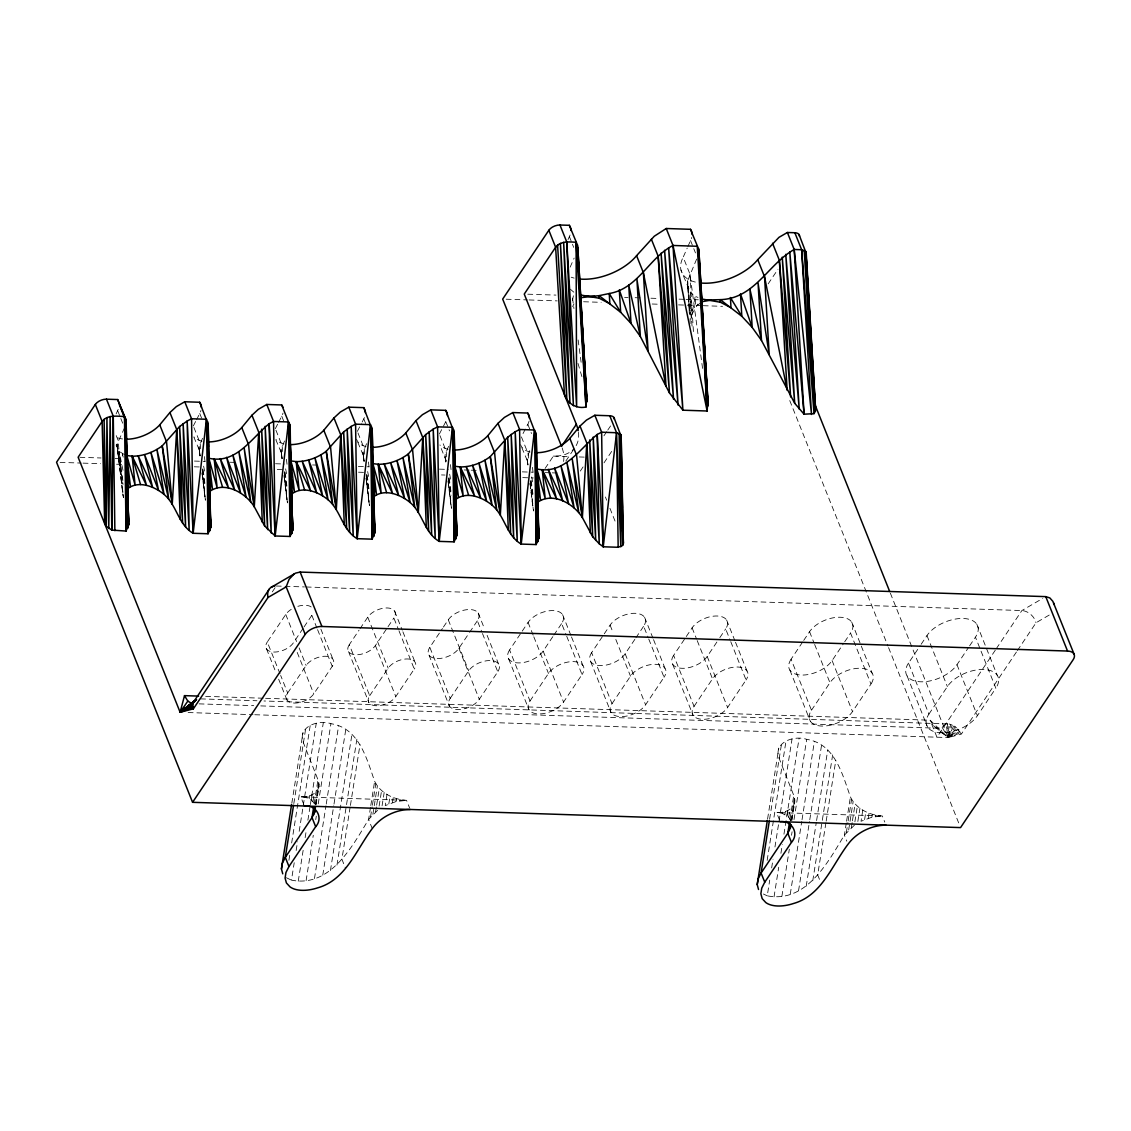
<?xml version="1.0" encoding="UTF-8"?>
<svg xmlns="http://www.w3.org/2000/svg" width="1131" height="1131" viewBox="0 0 1131 1131"><rect width="100%" height="100%" fill="white"/><g stroke="black" fill="none" stroke-linecap="round" stroke-linejoin="round"><path stroke-width="0.75" stroke-dasharray="5 3.75" d="M690.066 323.622L690.32 292.25L680.947 269.984M316.044 804.834L318.97 786.314L318.786 781.761L303.419 742.813C297.001 726.597 318.56 719.33 330.916 723.684C359.078 727.94 366.656 758.618 374.63 781.238C380.256 793.184 393.857 799.589 406.552 800.338L409.606 807.958M791.827 820.498L794.754 801.978L794.57 797.426L779.202 758.477C772.784 742.261 794.33 734.994 806.7 739.349C834.862 743.618 842.439 774.283 850.413 796.917C856.04 808.849 869.64 815.253 882.336 816.002L884.767 822.096M254.772 714.735L948.117 737.568L949.107 724.01L263.99 700.98M690.97 319.239L695.212 296.364L690.32 292.25L691.663 314.63L697.926 304.055M291.812 803.279L303.009 732.421M293.82 803.561L305.752 728.223M288.914 860.309L290.003 853.382M291.657 842.977L310.276 725.07M303.801 804.466L300.747 796.846C307.618 797.468 317.472 794.471 318.97 786.314M377.57 810.347L368.607 819.424C352.137 846.695 330.309 887.722 291.459 880.158L294.216 862.727M296.152 850.512L297.524 841.789M299.178 831.327L316.27 723.19M314.234 803.25L311.265 799.928L306.657 797.737L306.869 796.436M309.145 798.684L309.611 795.772M298.259 881.19L303.221 849.833M305.144 837.647L306.247 830.691M307.886 820.229L310.092 806.304M310.375 804.565L323.31 722.723M311.265 799.928L312.071 794.81M312.976 801.455L314.22 793.566M314.206 803.674L318.037 779.386M315.111 805.003L318.786 781.761M315.945 804.056L319.098 784.08M306.105 880.639L313.273 835.3M315.761 819.607L316.312 816.115M318.235 803.901L330.916 723.684M314.46 878.589L325.968 805.767M326.251 804.028L338.579 726.003M322.759 875.14L333.716 805.809M333.998 804.07L345.775 729.537M330.436 870.545L352.01 734.033M336.967 865.116L356.873 739.207M350.129 807.166L341.901 859.235L345.563 868.368M350.412 805.428L360.011 744.679M370.516 807.28L368.607 819.424L372.255 828.571M370.798 805.541L374.63 781.238M370.558 816.836L372.127 806.884M372.396 805.215L375.803 783.642M372.891 814.306L377.372 786.003M375.577 811.874L376.383 806.827M376.651 805.145L379.309 788.307M379.125 806.12L381.585 790.498M382.066 805.823L384.172 792.534M387.014 794.414L385.247 805.597L396.119 801.54L406.552 800.338L300.747 796.846L303.9 796.804M388.81 803.957L390.068 796.068M392.457 802.6L393.277 797.482M396.119 801.54L396.585 798.642M399.724 800.805L399.936 799.504M767.581 818.943L778.778 748.1M769.603 819.226L781.535 743.887M767.157 860.38L786.059 740.734M779.584 820.145L776.53 812.525C783.401 813.132 793.255 810.135 794.754 801.978M854.357 825.248L844.376 835.102C827.92 862.359 806.092 903.386 767.242 895.837L769.716 880.13M771.653 867.929L773.024 859.207M774.961 846.992L792.053 738.868M790.823 820.95L788.745 817.133L782.44 813.415L782.652 812.1M784.928 814.348L785.395 811.436M774.042 896.855L778.722 867.251M780.927 853.311L782.299 844.617M783.953 834.169L799.08 738.387M787.049 815.592L787.855 810.475M788.745 817.133L790.003 809.231M789.989 819.353L793.821 795.051M790.894 820.668L794.57 797.426M791.714 819.735L794.881 799.758M781.889 896.317L789.325 849.225M791.53 835.272L792.082 831.78M794.019 819.579L806.7 739.349M790.244 894.253L801.752 821.431M802.035 819.692L814.362 741.667M798.543 890.804L809.499 821.474M809.782 819.735L821.558 745.202M806.219 886.209L816.328 822.279M816.596 820.555L827.793 749.712M812.751 880.795L832.656 754.872M825.913 822.831L817.685 874.899L820.131 880.992M826.196 821.092L835.795 760.343M846.299 822.944L844.376 835.102L846.822 841.195M846.582 821.205L850.413 796.917M846.341 832.501L847.911 822.548M848.165 820.88L851.586 799.306M848.674 829.97L853.142 801.667M851.36 827.539L852.166 822.491M852.421 820.809L855.093 803.971M854.895 821.785L857.369 806.163M857.849 821.488L859.956 808.213M862.797 810.079L861.03 821.262L871.902 817.204L882.336 816.002L776.53 812.525L779.683 812.468M864.593 819.622L865.851 811.733M868.24 818.264L869.046 813.147M871.902 817.204L872.369 814.306M875.507 816.469L875.719 815.168M572.442 300.676L574.053 292.364L570.377 289.282M1016.401 652.05L961.336 734.146L948.117 737.568L950.662 724.49L949.107 724.01M265.601 698.308L930.134 720.193L933.443 725.65L948.117 737.568L952.217 725.127L950.662 724.49M696.654 259.056L687.62 280.813L689.316 313.146M116.111 413.918L118.953 407.697M568.031 239.602L569.374 236.577A28.317 15.509 -21.8 0 0 570.59 233.467M570.137 267.156L574.152 258.08M702.563 368.395L689.967 274.183L683.181 257.204L687.196 248.127M687.86 246.615L690.532 240.564A28.317 15.509 -21.8 0 0 691.762 237.453M933.443 725.65L948.117 737.568L953.73 725.904L952.217 725.127M572.583 306.6L573.968 303.914M124.523 427.815L116.96 444.384L123.406 497.499L116.96 444.384L122.996 495.632M193.302 425.963L195.72 421.298M196.525 419.728L199.749 413.508A28.317 15.509 -21.8 0 0 200.965 410.412M202.52 438.291L198.971 447.084L199.975 455.963M275.314 428.663L277.731 423.998M278.537 422.429L281.76 416.208A28.317 15.509 -21.8 0 0 282.99 413.112M284.531 440.991L280.997 449.785L281.987 458.663M357.339 431.363L361.369 423.574M362.174 422.019L363.786 418.908A28.317 15.509 -21.8 0 0 365.002 415.812M366.557 443.691L363.009 452.485L364.012 461.363M439.351 434.064L445.798 421.609A28.317 15.509 -21.8 0 0 447.028 418.512M448.54 446.335L445.006 455.114L445.798 462.296L445.374 458.889L439.832 445.034M529.039 421.213A28.317 15.509 -21.8 0 1 527.824 424.309L521.377 436.764L528.149 453.701L528.785 460.628M529.76 450.59L527.032 457.829L527.809 465.011M995.294 650.184L936.935 737.2L930.134 720.193L948.117 737.568L955.186 726.823L953.73 725.904M272.317 591.866L275.257 587.47M280.036 673.864L267.284 641.984L285.747 614.458A15.325 8.384 -21.8 0 1 294.131 607.771M303.094 628.355L293.381 642.846A15.325 8.384 -21.8 0 1 273.872 652.05A15.325 8.384 -21.8 0 1 267.284 641.984M304.069 626.913L311.845 615.321A15.325 8.384 -21.8 0 0 313.075 612.804M287.684 692.992L306.148 665.466A15.325 8.384 -21.8 0 1 325.657 656.263A15.325 8.384 -21.8 0 1 332.245 666.329L313.782 693.854A15.325 8.384 -21.8 0 1 294.272 703.058A15.325 8.384 -21.8 0 1 287.684 692.992L280.672 675.461M398.96 630.773L414.257 669.029L395.793 696.555A15.325 8.384 -21.8 0 1 376.284 705.758A15.325 8.384 -21.8 0 1 369.696 695.692L349.295 644.684L359.022 630.193M359.983 628.751L367.759 617.158A15.325 8.384 -21.8 0 1 387.269 607.955A15.325 8.384 -21.8 0 1 393.857 618.021L398.324 629.175M349.295 644.684A15.325 8.384 -21.8 0 0 355.883 654.75A15.325 8.384 -21.8 0 0 375.393 645.547L387.056 628.157M388.032 626.715L393.857 618.021M369.696 695.692L388.159 668.167A15.325 8.384 -21.8 0 1 407.669 658.963A15.325 8.384 -21.8 0 1 414.257 669.029M545.071 468.488L553.37 456.104A42.441 27.724 33.8 0 0 574.124 448.498M482.47 633.516L497.767 671.772L479.304 699.311A17.064 9.345 -21.8 0 1 457.56 709.561A17.064 9.345 -21.8 0 1 450.223 698.35L429.822 647.342L442.461 628.511M443.437 627.055L448.286 619.816A17.064 9.345 -21.8 0 1 470.029 609.552A17.064 9.345 -21.8 0 1 477.367 620.763L481.834 631.932M565.839 461.052L574.152 448.668M429.822 647.342A17.064 9.345 -21.8 0 0 437.16 658.553A17.064 9.345 -21.8 0 0 458.903 648.303L468.616 633.812M469.591 632.356L477.367 620.763M580.302 471.062L583.992 465.562M603.926 435.831L606.81 431.533M607.771 430.091L610.655 425.807M604.011 462.848L611.687 451.382M450.223 698.35L468.686 670.824A17.064 9.345 -21.8 0 1 490.43 660.561A17.064 9.345 -21.8 0 1 497.767 671.772M566.73 636.301L582.027 674.557L563.563 702.082A19.694 10.787 -21.8 0 1 538.483 713.915A19.694 10.787 -21.8 0 1 530.015 700.98L509.6 649.972L521.264 632.582M522.239 631.126L528.064 622.432A19.694 10.787 -21.8 0 1 553.158 610.599A19.694 10.787 -21.8 0 1 561.626 623.549L566.08 634.703M768.161 283.881L777.987 269.249M509.6 649.972A19.694 10.787 -21.8 0 0 518.069 662.907A19.694 10.787 -21.8 0 0 543.163 651.074L552.875 636.583M553.851 635.141L561.626 623.549M530.015 700.98L548.478 673.44A19.694 10.787 -21.8 0 1 573.558 661.607A19.694 10.787 -21.8 0 1 582.027 674.557M648.742 639.001L664.038 677.257L645.575 704.783A19.694 10.787 -21.8 0 1 620.495 716.616A19.694 10.787 -21.8 0 1 612.027 703.68L591.626 652.672L603.29 635.283M604.265 633.827L610.09 625.146A19.694 10.787 -21.8 0 1 635.17 613.299A19.694 10.787 -21.8 0 1 643.638 626.249L648.105 637.403M591.626 652.672A19.694 10.787 -21.8 0 0 600.094 665.608A19.694 10.787 -21.8 0 0 625.174 653.775L634.901 639.284M635.862 637.842L643.638 626.249M612.027 703.68L630.49 676.154A19.694 10.787 -21.8 0 1 655.57 664.307A19.694 10.787 -21.8 0 1 664.038 677.257M730.767 641.701L746.064 679.957L727.601 707.483A19.694 10.787 -21.8 0 1 702.521 719.316A19.694 10.787 -21.8 0 1 694.052 706.38L673.638 655.372L685.301 637.983M686.277 636.541L692.101 627.846A19.694 10.787 -21.8 0 1 717.195 615.999A19.694 10.787 -21.8 0 1 725.664 628.949L730.117 640.104M673.638 655.372A19.694 10.787 -21.8 0 0 682.106 668.308A19.694 10.787 -21.8 0 0 707.2 656.475L718.864 639.086M719.825 637.644L725.664 628.949M694.052 706.38L712.516 678.854A19.694 10.787 -21.8 0 1 737.596 667.007A19.694 10.787 -21.8 0 1 746.064 679.957M803.717 640.4L809.542 631.706A24.076 13.176 -21.8 0 1 840.206 617.243A24.076 13.176 -21.8 0 1 850.554 633.063L870.955 684.071L852.491 711.597A24.076 13.176 -21.8 0 1 821.827 726.06A24.076 13.176 -21.8 0 1 811.478 710.24L791.078 659.232L802.741 641.857M791.078 659.232A24.076 13.176 -21.8 0 0 801.427 675.051A24.076 13.176 -21.8 0 0 832.091 660.589L843.754 643.2M844.716 641.758L850.554 633.063M811.478 710.24L829.942 682.714A24.076 13.176 -21.8 0 1 860.606 668.251A24.076 13.176 -21.8 0 1 870.955 684.071M921.143 644.274L926.982 635.58A28.445 15.58 -21.8 0 1 963.216 618.473A28.445 15.58 -21.8 0 1 975.445 637.177L995.846 688.185L977.382 715.711A28.445 15.58 -21.8 0 1 941.148 732.803A28.445 15.58 -21.8 0 1 928.919 714.113L908.518 663.105L920.182 645.716M908.518 663.105A28.445 15.58 -21.8 0 0 920.747 681.795A28.445 15.58 -21.8 0 0 956.982 664.703L968.645 647.314M969.606 645.872L975.445 637.177M928.919 714.113L947.382 686.588A28.445 15.58 -21.8 0 1 983.617 669.481A28.445 15.58 -21.8 0 1 995.846 688.185M996.27 648.727L1021.873 610.556L1042.782 598.37M1017.391 650.579L1036.067 622.729L1051.166 613.921M260.766 705.9L937.641 728.194L942.123 727.403L948.117 737.568L956.543 727.855L961.336 734.146M942.123 727.403L946.082 723.571L948.117 737.568L960.714 732.803M890.366 593.181L948.117 737.568L957.801 728.986M700.98 302.627L695.819 306.558L695.212 296.364L697.983 297.439M947.566 723.713L948.117 737.568L958.932 730.216M948.117 737.568L959.908 731.488M527.767 294.187L555.971 295.092M624.595 297.34L628.101 297.453M635.127 297.693L640.4 297.863M650.933 298.216L657.959 298.443M679.024 299.135L684.297 299.319M686.05 299.376L698.35 299.772M506.193 299.206L527.3 299.899M529.054 299.955L557.201 300.888M583.582 301.751L601.183 302.33M652.191 304.013L659.232 304.253M678.572 304.889L685.612 305.116M687.365 305.172L701.446 305.639M703.199 305.695L722.553 306.331M553.37 456.104L570.59 456.67M579.199 456.952L584.359 457.122M79.877 457.292L101.041 457.984M115.136 458.451L122.19 458.691M194.447 461.066L205.036 461.42M229.706 462.226L234.994 462.395M275.54 463.738L284.348 464.021M312.552 464.954L317.839 465.124M358.371 466.467L368.946 466.806M439.45 469.139L448.272 469.422M464.134 469.945L469.422 470.114M471.189 470.185L478.229 470.411M522.296 471.867L532.871 472.207M545.213 472.617L550.5 472.786M552.267 472.843L559.308 473.083M60.084 462.367L81.276 463.074M83.03 463.13L100.687 463.71M116.592 464.233L123.647 464.459M194.278 466.792L201.346 467.018M277.265 469.521L284.333 469.761M358.499 472.192L365.553 472.433M441.486 474.935L445.02 475.048M522.72 477.607L533.309 477.961M276.247 586.014L283.301 586.24M285.054 586.296L304.451 586.932M306.218 586.989L1021.873 610.556A13.261 9.868 45.1 0 1 1035.996 622.714M205.658 696.343L263.834 698.251M200.54 698.873L256.949 700.753M199.07 703.864L253.726 705.659M188.114 712.544L253.005 714.679M779.627 812.793L782.44 813.415M303.843 797.129L306.657 797.737M124.594 454.704L119.165 451.382L116.097 445.063M763.411 894.013L767.242 895.837M286.355 877.741L291.459 880.158M955.186 726.823L956.543 727.855M521.858 447.749L528.629 463.752M445.374 458.889L446.604 461.052M357.82 442.348L364.606 458.408M275.794 439.648L282.594 455.708M193.783 436.948L200.569 453.008M976.831 624.284L997.231 675.292M956.982 664.703L977.382 715.711M926.982 635.58L947.382 686.588M907.133 675.999L927.533 727.007M789.749 400.572L887.92 645.999M888.57 647.625L959.244 824.329M851.728 622.149L860.649 644.472M861.285 646.07L872.128 673.157M690.532 240.564L695.466 252.906M832.091 660.589L852.491 711.597M809.542 631.706L814.009 642.86M814.645 644.458L829.942 682.714M789.905 670.146L810.305 721.154M726.625 620.028L734.91 640.74M735.546 642.337L747.025 671.036M569.374 236.577L571.834 242.741M572.456 244.282L573.686 247.364M707.2 656.475L727.601 707.483M692.101 627.846L696.569 639.001M697.205 640.598L712.516 678.854M672.676 664.293L693.091 715.301M605.396 496.976L606.697 500.213M609.934 508.314L615.108 521.264M644.599 617.328L652.898 638.04M653.534 639.637L665 668.336M625.174 653.775L645.575 704.783M610.09 625.146L613.271 633.106M615.83 639.482L630.49 676.154M527.824 424.309L531.513 433.555M590.665 661.593L611.065 712.601M562.588 614.628L570.872 635.339M571.508 636.937L582.988 665.636M543.163 651.074L563.563 702.082M528.064 622.432L533.168 635.184M533.804 636.781L548.478 673.44M445.798 421.609L449.502 430.854M439.973 435.605L446.123 451L446.773 457.914M508.653 658.892L529.054 709.9M478.201 613.03L484.577 628.977M487.122 635.353L498.601 664.038M448.286 619.816L468.686 670.824M458.903 648.303L479.304 699.311M363.786 418.908L366.26 425.1M357.962 432.904L364.14 448.371L364.776 455.27M428.988 655.075L449.389 706.083M394.606 611.079L402.254 630.207M402.89 631.805L415.006 662.087M367.759 617.158L388.159 668.167M375.393 645.547L395.793 696.555M281.76 416.208L284.234 422.4M275.936 430.204L282.114 445.656L282.75 452.57M348.546 651.626L368.946 702.634M320.879 629.105L332.995 659.387M311.845 615.321L316.934 628.073M317.585 629.67L332.245 666.329M285.747 614.458L296.576 641.56M299.135 647.936L306.148 665.466M297.199 652.417L313.782 693.854M199.749 413.508L202.223 419.686M193.924 427.504L200.102 442.956L200.738 449.869M266.534 648.925L276.091 672.832M278.65 679.208L286.935 699.933M117.723 410.807L120.197 416.986M120.819 418.541L123.293 424.719M116.224 435.619L118.076 440.256L123.01 493.823M577.983 363.376L582.465 378.532M123.194 457.15L122.388 453.884L123.01 458.946M531.669 476.929L533.069 483.842M449.657 474.214L451.043 481.127M367.66 471.57L369.045 478.47M285.634 468.87L287.02 475.769M203.622 466.156L205.008 473.069M122.982 470.369L119.165 451.382L122.883 480.887M527.399 461.604L527.937 465.067M530.411 480.618L532.871 496.17M448.385 477.904L451.128 495.194M363.376 456.26L364.196 461.434M366.387 475.246L369.116 492.508M281.365 453.559L282.185 458.734M284.362 472.546L287.09 489.808M199.339 450.859L200.159 456.033M202.35 469.846L205.079 487.108M117.327 448.159L123.053 484.407M572.54 298.103L573.94 308.565M578.139 339.964L581.164 362.655M531.217 480.477L532.97 494.374M449.191 477.763L450.958 491.674M367.193 475.105L368.946 488.988M285.168 472.405L286.921 486.288M203.156 469.704L204.909 483.587M532.447 467.329L533.083 472.405M450.435 464.615L451.071 469.69M368.437 461.985L369.074 467.046M286.426 459.285L287.048 464.346M204.4 456.585L205.036 461.646M530.128 483.743L533.493 511L530.156 483.559M448.102 481.043L451.467 508.3L448.13 480.845M366.105 478.371L369.455 505.599L366.133 478.187M284.079 475.67L287.43 502.899L284.107 475.487M202.067 472.97L205.418 500.199L202.096 472.786M527.866 464.685L527.032 457.829L527.838 464.671M530.057 483.474L532.885 507.423M448.244 482.485L451.071 506.434M366.232 479.813L369.059 503.733M284.22 477.112L287.034 501.033M202.195 474.412L205.022 498.333M692.087 326.081L687.62 280.813L689.599 313.824M530.708 481.382L532.941 505.599M448.682 478.667L450.916 502.885M366.529 474.285L369.059 501.924M284.503 471.585L287.048 499.223M202.491 468.884L205.022 496.523M687.747 286.963L689.514 314.262M689.967 274.183L693.515 333.136M297.863 606.329A15.325 8.384 -21.8 0 1 312.594 608.379M122.572 438.984A28.855 15.792 -21.8 0 1 115.588 436.877M202.011 441.217A28.855 15.792 -21.8 0 1 194.391 437.089M284.037 443.918A28.855 15.792 -21.8 0 1 276.402 439.789M366.048 446.618A28.855 15.792 -21.8 0 1 356.576 439.252M448.06 449.318A28.855 15.792 -21.8 0 1 440.44 445.19M530.086 452.018A28.855 15.792 -21.8 0 1 520.613 444.667M574.166 278.099A44.01 24.104 -21.8 0 1 571.183 277.194M695.325 282.086A44.01 24.104 -21.8 0 1 683.181 257.204M578.464 432.311A42.441 27.724 33.8 0 1 575.071 447.296M562.164 447.933A42.441 27.724 33.8 0 1 563.436 462.127M445.84 461.985L445.006 455.114L445.812 461.957M364.055 461.052L363.009 452.485L364.026 461.024M282.029 458.352L280.997 449.785L282.001 458.324M200.017 455.652L198.971 447.084L199.989 455.623"/><path stroke-width="1.5" d="M271.058 587.399L295.658 573.092L300.153 572.074L1045.765 596.631L1067.537 651.046A13.134 7.196 -21.8 0 1 1073.178 659.67L960.558 827.595L192.567 802.317L56.55 462.254L95.329 404.446A8.751 4.793 -21.8 0 1 106.47 399.186L113.27 416.18L111.799 530.086L126.05 531.061L128.623 525.038L127.223 472.221M799.037 234.527L806.247 253.358L815.479 407.372L815.409 411.161L814.009 413.649L804.07 414.2L794.697 403.258L761.502 340.473L752.2 327.41L741.823 316.284L720.249 299.658L705.362 300.012M207.765 427.405L208.373 446.759L208.175 424.436L209.73 530.962L207.736 421.693L208.062 533.761L206.478 419.262L191.563 418.767L187.166 421.015L179.631 426.486L162.214 445.868L172.265 504.058L176.719 429.526L169.919 412.532L176.337 406.609L184.763 401.759L199.678 402.254L208.175 424.436L210.649 527.739L208.062 533.761L193.147 533.281C178.147 524.628 176.832 504.977 163.995 494.346C154.169 486.203 137.756 479.869 126.813 489.341M291.261 477.621L292.66 530.439L290.087 536.462L275.172 535.981L264.64 525.957L254.291 506.759L258.745 432.226L251.944 415.233L258.363 409.309L266.775 404.46L281.69 404.955A28.317 15.509 -21.8 0 1 282.948 407.386M371.802 432.805L372.353 450.407L372.212 429.837L373.767 536.363L371.774 427.094L372.099 539.162L370.516 424.662L355.601 424.167L351.204 426.415L343.654 431.886L326.251 451.269L336.303 509.459L340.756 434.926L333.956 417.933L340.374 412.009L348.8 407.16L363.715 407.655L372.212 429.837L374.686 533.139L372.099 539.162L357.184 538.681C342.184 530.029 340.869 510.378 328.032 499.746C318.207 491.617 301.793 485.27 290.837 494.742M454.195 432.466L455.793 539.063L453.757 429.723L454.125 541.862L452.499 427.292L437.612 426.868L433.215 429.116L425.68 434.587L408.277 453.969L418.329 512.159L422.782 437.626L415.982 420.633L422.4 414.709L430.812 409.86L445.727 410.355L454.195 432.466L456.698 535.84L454.125 541.862L439.21 541.381C424.196 532.729 422.881 513.078 410.058 502.447C400.218 494.318 383.819 487.97 372.862 497.442M535.825 438.149L536.306 453.998L536.221 435.181L537.805 541.763L535.783 432.438L536.136 544.562L534.525 430.006L519.61 429.497L515.213 431.745L507.678 437.216L490.26 456.613L500.34 514.859L504.765 440.27L497.993 423.333L504.412 417.41L512.838 412.561L527.753 413.055L536.221 435.181L538.724 538.54L536.136 544.562L521.221 544.082C506.221 535.43 504.907 515.778 492.07 505.147C482.23 497.018 465.831 490.67 454.874 500.142M613.963 417.537L621.173 436.368L623.365 543.276L622.63 545.439L618.162 547.277L603.247 546.782L599.26 543.799L592.701 536.758L582.366 517.574L586.791 442.97L580.019 426.034L586.438 420.11L594.849 415.261L609.765 415.756A8.751 4.793 -21.8 0 1 614.373 419.389M180.253 519.426L176.719 429.526L182.614 523.257L179.631 426.486L185.611 526.919L183.137 423.616L189.16 530.283L187.166 421.015L193.147 533.281L206.478 419.262M291.247 481.156L292.66 530.439L289.748 424.394L288.49 421.962L273.575 421.467L269.178 423.715L275.172 535.981L288.49 421.962L281.69 404.955M344.291 524.826L340.756 434.926L346.651 528.658L343.654 431.886L349.649 532.319L347.175 429.017L353.197 535.684L351.204 426.415L357.184 538.681L370.516 424.662M426.316 527.527L422.782 437.626L428.677 531.358L425.68 434.587L431.674 535.02L429.2 431.717L435.223 538.384L433.215 429.116L439.21 541.381L452.499 427.292M508.328 530.227L504.765 440.27L510.689 534.058L507.678 437.216L513.686 537.72L511.184 434.346L517.235 541.085L515.213 431.745L521.221 544.082L534.525 430.006M622.615 530.128L623.365 543.276L620.749 434.53L616.565 432.735L601.635 432.212L597.225 434.46L603.247 546.782L616.565 432.735L609.765 415.756M578.012 260.922L577.347 244.72L569.303 225.309L559.972 225.012A8.751 4.793 -21.8 0 0 548.832 230.272L502.673 299.093L561.57 446.349L576.343 424.323L524.247 294.074L555.618 247.251C560.382 240.917 569.133 241.794 576.089 242.288L585.971 407.019C576.457 409.083 567.564 403.668 564.454 394.648L555.618 247.251L548.832 230.272M698.958 261.417L698.506 248.721L690.461 229.31L666.23 228.504L654.284 236.223L636.583 255.663A44.01 24.104 -21.8 0 1 579.114 278.961M127.209 475.755L128.623 525.038L126.149 421.736L124.452 416.547C116.988 416.25 107.36 414.526 102.129 421.453L78.124 457.235L180.126 712.276L193.344 708.854L192.638 704.981L193.74 701.743L269.22 589.194M282.75 873.825L281.435 868.933L282.312 863.321L285.309 857.369L312.015 817.557L314.63 812.383L315.379 807.506L314.63 812.383M758.533 889.489L757.219 884.598L758.081 878.985L761.092 873.033L787.784 833.236L791.021 825.559M281.435 868.933L291.572 804.678M293.537 805.3L285.309 857.369L288.971 866.502L285.959 872.468L285.083 878.08L286.412 882.958L290.017 886.888A30.466 16.682 -21.8 0 0 317.825 887.793C345.86 879.876 356.293 849.579 372.255 828.571C380.921 816.766 395.61 809.57 410.214 809.485M313.655 807.152L312.015 817.557L315.662 826.704L288.971 866.502M313.541 814.956L314.588 808.326M757.219 884.598L767.355 820.343M769.32 820.965L761.092 873.033L764.754 882.18L761.743 888.132L760.866 893.744L762.181 898.636L765.8 902.552A30.466 16.682 -21.8 0 0 793.609 903.471C821.643 895.554 832.077 865.243 848.038 844.235C856.704 832.444 871.393 825.234 885.997 825.149M789.438 822.817L787.784 833.236L791.446 842.369L764.754 882.18M789.325 830.621L790.371 823.99M790.399 828.048L790.937 824.725M707.129 411.005L707.879 400.402L698.944 251.464L707.949 406.071L698.506 248.721L707.129 411.005L682.912 410.2L669.467 392.938L640.344 336.473L631.027 323.424L620.665 312.283L599.091 295.658L581.122 297.651L580.952 295.064L599.246 298.245L609.849 303.73L609.241 293.523C638.237 288.631 648.883 257.783 673.016 245.469L697.247 246.275L707.129 411.005L673.016 245.469L666.23 228.504M192.567 802.317L305.186 634.378L286.185 586.876L289.069 579.341L294.187 573.926M198.618 696.102L184.509 695.636L180.126 712.276L192.92 707.525M620.325 438.489L621.173 436.368L622.347 507.663M315.662 826.704C323.834 817.883 315.973 804.424 304.409 805.993M791.446 842.369C799.617 833.547 791.742 820.102 780.192 821.657M193.344 708.854L268.075 597.437A13.261 9.868 45.1 0 1 274.791 586.014M184.509 695.636L187.817 701.107L180.126 712.276L192.68 706.225M125.357 439.196A28.855 15.792 -21.8 0 0 159.754 424.86L169.919 412.532M207.383 441.896A28.855 15.792 -21.8 0 0 241.765 427.56L251.944 415.233M289.395 444.596A28.855 15.792 -21.8 0 0 323.791 430.261L333.956 417.933M371.42 447.296A28.855 15.792 -21.8 0 0 405.803 432.961L415.982 420.633M453.432 449.997A28.855 15.792 -21.8 0 0 487.829 435.661L497.993 423.333M535.458 452.697A28.855 15.792 -21.8 0 0 569.84 438.361L580.019 426.034M192.638 704.981L180.126 712.276L196.483 699.651L180.126 712.276L183.109 710.565M700.287 282.948A44.01 24.104 -21.8 0 0 757.742 259.663L778.976 237.34L787.388 232.491L794.853 232.746A8.751 4.793 -21.8 0 1 799.461 236.365M757.742 259.663L764.528 276.628L769.221 354.667L758.067 283.132L761.502 340.473L749.895 289.013L752.2 327.41L740.48 293.904L741.823 316.284L730.4 297.524L731.008 307.717L720.405 302.246L720.249 299.658C754.844 298.598 767.864 264.315 794.188 249.47L801.639 249.725L805.838 251.52L815.479 407.372M194.49 700.895L180.126 712.276L188.835 706.592M195.409 700.202L180.126 712.276L192.807 703.793M208.825 492.042C223.811 480.35 245.611 492.579 254.291 506.759L248.566 444.554L241.765 427.56M538.102 501.938C553.285 491.858 573.827 503.762 582.366 517.574L576.612 455.298L569.84 438.361M194.999 701.277L180.126 712.276L189.584 705.673M193.175 702.719L180.126 712.276L190.701 704.599M268.075 597.437L286.185 586.876M710.636 300.182L702.28 301.652L702.125 299.065L720.405 302.246M126.799 455.524L135.098 484.987L132.157 456.203C142.973 456.26 153.604 452.343 162.214 445.868L168.66 498.983L156.912 449.459L163.995 494.346L150.918 452.428L158.552 490.387L144.556 454.62L152.614 487.334L138.194 455.892L146.507 485.355L132.157 456.203L126.799 455.524L130.433 486.613L127.209 473.521M208.825 474.582L212.458 489.313L208.811 458.225C236.308 464.445 251.238 438.22 269.178 423.715L271.186 532.984L265.163 426.316L267.637 529.619L261.643 429.186L264.64 525.957L258.745 432.226L262.279 522.126M290.837 460.925L299.135 490.387L296.195 461.604C307.01 461.66 317.641 457.744 326.251 451.269L332.698 504.384L320.95 454.86L328.032 499.746L314.955 457.829L322.589 495.788L308.593 460.02L316.652 492.734L302.231 461.292L310.544 490.769L296.195 461.604L290.837 460.925L294.47 492.013L291.247 478.922M372.848 463.625L381.161 493.088L378.221 464.304C389.036 464.36 399.667 460.444 408.277 453.969L414.709 507.084L402.961 457.56L410.058 502.447L396.967 460.529L404.601 498.488L390.619 462.72L398.663 495.435L384.243 463.993L392.556 493.469L378.221 464.304L372.848 463.625L376.496 494.714L372.467 478.342M454.846 466.255L463.173 495.788L460.204 466.933C471.033 467.046 481.65 463.06 490.26 456.613L496.735 509.784L484.959 460.204L492.07 505.147L478.964 463.159L486.627 501.189L472.602 465.35L480.689 498.149L466.241 466.622L474.582 496.17L460.204 466.933L454.846 466.255L458.507 497.414L455.27 484.294M536.49 483.715L540.519 500.114L536.857 468.969C564.016 474.992 579.496 449.106 597.225 434.46L599.26 543.799L593.21 437.061L595.712 540.42L589.689 439.931L592.701 536.758L586.791 442.97L590.354 532.927M584.176 296.011L594.736 296.364M106.47 399.186L117.652 399.554L125.711 418.993L127.718 528.262L126.149 421.736L119.349 404.728M305.186 634.378A13.134 7.196 -21.8 0 1 321.911 626.489L1067.537 651.046M1045.765 596.631L1049.837 597.931L1052.862 601.339L1074.238 654.566M187.817 701.107L192.03 703.638M104.688 523.653L106.3 526.268L111.799 530.086L110.131 416.505L108.788 528.53L106.922 417.622L106.3 526.268L104.109 419.361L104.688 523.653L102.129 421.453L95.329 404.446M536.857 468.969L545.199 498.488L542.23 469.648L556.593 498.87L548.266 469.337L562.701 500.849L554.628 468.064L568.639 503.889L560.976 465.873L574.096 507.847L566.97 462.904L578.747 512.484L572.286 459.313L582.366 517.574M208.811 458.225L217.124 487.687L214.183 458.903L228.519 488.055L220.206 458.592L234.626 490.034L226.582 457.32L240.564 493.088L232.929 455.129L246.021 497.046L238.924 452.16L250.672 501.683L244.239 448.569L254.291 506.759M794.853 232.746L801.639 249.725L814.009 413.649L804.212 250.248L815.409 411.161L805.838 251.52M787.388 232.491L794.188 249.47L811.521 414.455L801.639 249.725M772.544 243.264L779.344 260.243L790.626 396.924L782.242 257.189L794.697 403.258L785.762 254.319L799.221 409.069L789.777 251.718L804.07 414.2M814.9 404.502L889.715 591.541M651.385 239.277L658.171 256.242L669.467 392.938L661.084 253.188L673.539 399.257L664.59 250.319L678.063 405.082L668.619 247.717L682.912 410.2L673.016 245.469M636.583 255.663L643.369 272.642L665.989 386.293L658.171 256.242M559.972 225.012L566.772 241.992L576.64 406.722L576.089 242.288M594.849 415.261L601.635 432.212L603.247 546.782M512.838 412.561L519.61 429.497L521.221 544.082M487.829 435.661L494.6 452.598L500.34 514.859M430.812 409.86L437.612 426.868L439.21 541.381M405.803 432.961L412.603 449.954L418.329 512.159M348.8 407.16L355.601 424.167L357.184 538.681M323.791 430.261L330.591 447.254L336.303 509.459M266.775 404.46L273.575 421.467L275.172 535.981M300.153 572.074L321.911 626.489M184.763 401.759L191.563 418.767L193.147 533.281M159.754 424.86L166.554 441.853L172.265 504.058M117.652 399.554L124.452 416.547L126.05 531.061L125.711 418.993M1053.555 602.865L1054.064 604.534M542.23 469.648L550.656 498.064M460.204 466.933L468.63 495.364M378.221 464.304L386.618 492.664M296.195 461.604L304.592 489.963M214.183 458.903L222.581 487.263M132.157 456.203L140.555 484.563M764.528 276.628L787.148 390.28L779.344 260.243M456.359 529.775L456.698 535.84L455.228 484.761M292.321 524.374L292.773 526.876L291.218 492.197M128.284 518.959L128.736 521.476L127.266 488.521M707.412 397.278L707.879 400.402L704.062 340.601M705.207 369.653L705.574 374.898M706.31 385.417L706.804 392.415L706.295 383.692M583.059 351.642L583.299 355.134M584.176 367.405L584.543 372.665M585.278 383.169L585.773 390.181L585.25 381.444M698.548 254.433L699 261.473M699.552 270.252L700.23 280.813M700.683 287.839L701.361 298.4M701.814 305.427L702.591 317.74M702.931 323.014L703.835 337.08M577.375 250.432L578.054 260.992M578.506 268.019L579.185 278.579M579.638 285.606L580.415 297.92M580.754 303.193L581.546 315.507M581.885 320.78L582.776 334.847M583.002 338.367L586.72 396.401L585.971 407.019L577.347 244.72L586.791 402.07L577.785 247.463L586.72 396.401M599.246 298.245L599.091 295.658L609.241 293.523L620.665 312.283L619.307 289.904L631.027 323.424L628.723 285.012L640.344 336.473L636.909 279.145L648.063 350.667L643.369 272.642M805.823 262.491L806.035 266.011M806.983 281.803L807.195 285.309M809.188 318.645L809.4 322.151M810.347 337.943L810.559 341.449M811.507 357.24L811.719 360.761M812.666 376.552L812.878 380.058M813.712 394.097L813.924 397.603M794.188 249.47L804.056 413.932M699.495 270.153L700.117 280.629M700.64 289.366L701.277 299.842M701.8 308.579L702.422 319.055M702.945 327.792L703.581 338.282M703.991 345.266L704.627 355.742M705.15 364.479L705.772 374.955M578.535 269.645L579.058 278.382M579.694 288.857L580.217 297.594M580.74 306.331L581.362 316.807M581.885 325.544L582.522 336.02M583.045 344.757L583.667 355.247M584.204 363.97L584.727 372.707M557.597 245.173L566.829 399.186L560.425 243.434L569.982 403.074L563.634 242.317L573.431 405.732L566.772 241.992M454.068 471.528L454.224 475.006M455.242 497.569L456.811 532.291L455.228 481.226M536.631 486.387L537.267 500.27M537.819 512.428L538.724 538.54L537.805 506.844M372.693 482.753L373.315 496.622M373.781 507.027L374.686 533.139L373.767 501.457M290.13 467.909L290.285 471.373M208.655 477.353L209.362 492.96M209.829 503.366L210.649 527.739L209.786 497.81M126.092 462.508L126.319 467.711M536.688 494.176L536.971 501.231M537.805 522.395L538.837 534.991L536.645 464.558M455.228 505.585L455.722 517.927M372.665 488.79L373.004 497.612M373.767 516.994L374.799 529.577L372.679 460.967M291.261 501.952L291.756 514.294M208.698 485.157L208.966 492.211M209.801 513.361L210.762 524.176L208.698 457.32M127.223 496.551L127.718 508.893M454.068 444.243L455.058 475.939L454.096 446.01M291.035 470.581L290.116 440.666L290.95 470.595M127.054 466.933L126.135 437.018L126.955 466.947M536.688 468.093L537.593 499.789M372.665 462.735L373.668 497.937M208.684 459.087L209.631 492.536M620.368 440.256L620.679 452.584M621.47 484.308L622.05 507.211M620.749 434.53L622.63 545.439L619.138 433.258L620.792 546.824L616.565 432.735L618.162 547.277M622.63 525.038L622.884 540.689M290.186 427.136L291.756 533.662L289.748 424.394L290.087 536.462L288.49 421.962M113.27 416.18L114.867 530.693M199.678 402.254A28.317 15.509 -21.8 0 1 201.375 407.429M363.715 407.655A28.317 15.509 -21.8 0 1 365.412 412.829M445.727 410.355A28.317 15.509 -21.8 0 1 447.424 415.544M527.753 413.055A28.317 15.509 -21.8 0 1 529.449 418.244M569.303 225.309A28.317 15.509 -21.8 0 1 570.999 230.498M690.461 229.31A28.317 15.509 -21.8 0 1 692.158 234.485M576.343 424.323A42.441 27.724 33.8 0 1 578.224 430.727"/></g></svg>
